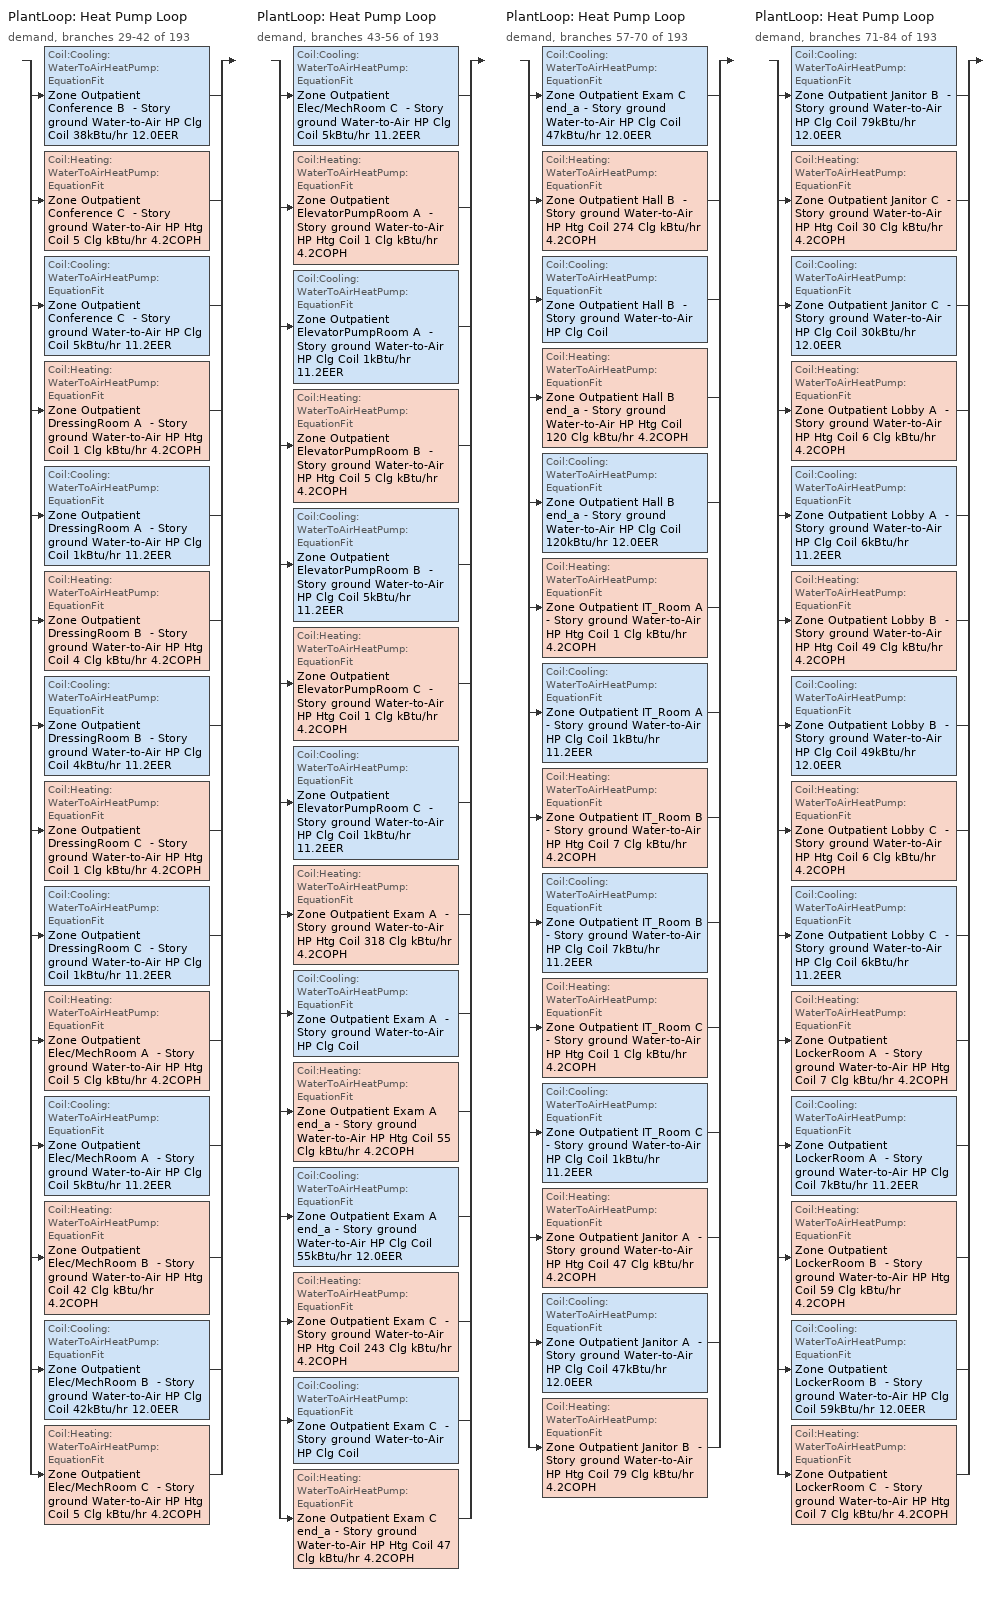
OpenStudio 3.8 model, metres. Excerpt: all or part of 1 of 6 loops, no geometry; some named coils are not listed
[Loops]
PlantLoop 'Heat Pump Loop'
 demand, branches 29-42 of 193: split
  | Coil:Cooling:WaterToAirHeatPump:EquationFit 'Zone Outpatient Conference B  - Story ground Water-to-Air HP Clg Coil 38kBtu/hr 12.0EER'
  | Coil:Heating:WaterToAirHeatPump:EquationFit 'Zone Outpatient Conference C  - Story ground Water-to-Air HP Htg Coil 5 Clg kBtu/hr 4.2COPH'
  | Coil:Cooling:WaterToAirHeatPump:EquationFit 'Zone Outpatient Conference C  - Story ground Water-to-Air HP Clg Coil 5kBtu/hr 11.2EER'
  | Coil:Heating:WaterToAirHeatPump:EquationFit 'Zone Outpatient DressingRoom A  - Story ground Water-to-Air HP Htg Coil 1 Clg kBtu/hr 4.2COPH'
  | Coil:Cooling:WaterToAirHeatPump:EquationFit 'Zone Outpatient DressingRoom A  - Story ground Water-to-Air HP Clg Coil 1kBtu/hr 11.2EER'
  | Coil:Heating:WaterToAirHeatPump:EquationFit 'Zone Outpatient DressingRoom B  - Story ground Water-to-Air HP Htg Coil 4 Clg kBtu/hr 4.2COPH'
  | Coil:Cooling:WaterToAirHeatPump:EquationFit 'Zone Outpatient DressingRoom B  - Story ground Water-to-Air HP Clg Coil 4kBtu/hr 11.2EER'
  | Coil:Heating:WaterToAirHeatPump:EquationFit 'Zone Outpatient DressingRoom C  - Story ground Water-to-Air HP Htg Coil 1 Clg kBtu/hr 4.2COPH'
  | Coil:Cooling:WaterToAirHeatPump:EquationFit 'Zone Outpatient DressingRoom C  - Story ground Water-to-Air HP Clg Coil 1kBtu/hr 11.2EER'
  | Coil:Heating:WaterToAirHeatPump:EquationFit 'Zone Outpatient Elec/MechRoom A  - Story ground Water-to-Air HP Htg Coil 5 Clg kBtu/hr 4.2COPH'
  | Coil:Cooling:WaterToAirHeatPump:EquationFit 'Zone Outpatient Elec/MechRoom A  - Story ground Water-to-Air HP Clg Coil 5kBtu/hr 11.2EER'
  | Coil:Heating:WaterToAirHeatPump:EquationFit 'Zone Outpatient Elec/MechRoom B  - Story ground Water-to-Air HP Htg Coil 42 Clg kBtu/hr 4.2COPH'
  | Coil:Cooling:WaterToAirHeatPump:EquationFit 'Zone Outpatient Elec/MechRoom B  - Story ground Water-to-Air HP Clg Coil 42kBtu/hr 12.0EER'
  | Coil:Heating:WaterToAirHeatPump:EquationFit 'Zone Outpatient Elec/MechRoom C  - Story ground Water-to-Air HP Htg Coil 5 Clg kBtu/hr 4.2COPH'
PlantLoop 'Heat Pump Loop'
 demand, branches 43-56 of 193: split
  | Coil:Cooling:WaterToAirHeatPump:EquationFit 'Zone Outpatient Elec/MechRoom C  - Story ground Water-to-Air HP Clg Coil 5kBtu/hr 11.2EER'
  | Coil:Heating:WaterToAirHeatPump:EquationFit 'Zone Outpatient ElevatorPumpRoom A  - Story ground Water-to-Air HP Htg Coil 1 Clg kBtu/hr 4.2COPH'
  | Coil:Cooling:WaterToAirHeatPump:EquationFit 'Zone Outpatient ElevatorPumpRoom A  - Story ground Water-to-Air HP Clg Coil 1kBtu/hr 11.2EER'
  | Coil:Heating:WaterToAirHeatPump:EquationFit 'Zone Outpatient ElevatorPumpRoom B  - Story ground Water-to-Air HP Htg Coil 5 Clg kBtu/hr 4.2COPH'
  | Coil:Cooling:WaterToAirHeatPump:EquationFit 'Zone Outpatient ElevatorPumpRoom B  - Story ground Water-to-Air HP Clg Coil 5kBtu/hr 11.2EER'
  | Coil:Heating:WaterToAirHeatPump:EquationFit 'Zone Outpatient ElevatorPumpRoom C  - Story ground Water-to-Air HP Htg Coil 1 Clg kBtu/hr 4.2COPH'
  | Coil:Cooling:WaterToAirHeatPump:EquationFit 'Zone Outpatient ElevatorPumpRoom C  - Story ground Water-to-Air HP Clg Coil 1kBtu/hr 11.2EER'
  | Coil:Heating:WaterToAirHeatPump:EquationFit 'Zone Outpatient Exam A  - Story ground Water-to-Air HP Htg Coil 318 Clg kBtu/hr 4.2COPH'
  | Coil:Cooling:WaterToAirHeatPump:EquationFit 'Zone Outpatient Exam A  - Story ground Water-to-Air HP Clg Coil'
  | Coil:Heating:WaterToAirHeatPump:EquationFit 'Zone Outpatient Exam A end_a - Story ground Water-to-Air HP Htg Coil 55 Clg kBtu/hr 4.2COPH'
  | Coil:Cooling:WaterToAirHeatPump:EquationFit 'Zone Outpatient Exam A end_a - Story ground Water-to-Air HP Clg Coil 55kBtu/hr 12.0EER'
  | Coil:Heating:WaterToAirHeatPump:EquationFit 'Zone Outpatient Exam C  - Story ground Water-to-Air HP Htg Coil 243 Clg kBtu/hr 4.2COPH'
  | Coil:Cooling:WaterToAirHeatPump:EquationFit 'Zone Outpatient Exam C  - Story ground Water-to-Air HP Clg Coil'
  | Coil:Heating:WaterToAirHeatPump:EquationFit 'Zone Outpatient Exam C end_a - Story ground Water-to-Air HP Htg Coil 47 Clg kBtu/hr 4.2COPH'
PlantLoop 'Heat Pump Loop'
 demand, branches 57-70 of 193: split
  | Coil:Cooling:WaterToAirHeatPump:EquationFit 'Zone Outpatient Exam C end_a - Story ground Water-to-Air HP Clg Coil 47kBtu/hr 12.0EER'
  | Coil:Heating:WaterToAirHeatPump:EquationFit 'Zone Outpatient Hall B  - Story ground Water-to-Air HP Htg Coil 274 Clg kBtu/hr 4.2COPH'
  | Coil:Cooling:WaterToAirHeatPump:EquationFit 'Zone Outpatient Hall B  - Story ground Water-to-Air HP Clg Coil'
  | Coil:Heating:WaterToAirHeatPump:EquationFit 'Zone Outpatient Hall B end_a - Story ground Water-to-Air HP Htg Coil 120 Clg kBtu/hr 4.2COPH'
  | Coil:Cooling:WaterToAirHeatPump:EquationFit 'Zone Outpatient Hall B end_a - Story ground Water-to-Air HP Clg Coil 120kBtu/hr 12.0EER'
  | Coil:Heating:WaterToAirHeatPump:EquationFit 'Zone Outpatient IT_Room A  - Story ground Water-to-Air HP Htg Coil 1 Clg kBtu/hr 4.2COPH'
  | Coil:Cooling:WaterToAirHeatPump:EquationFit 'Zone Outpatient IT_Room A  - Story ground Water-to-Air HP Clg Coil 1kBtu/hr 11.2EER'
  | Coil:Heating:WaterToAirHeatPump:EquationFit 'Zone Outpatient IT_Room B  - Story ground Water-to-Air HP Htg Coil 7 Clg kBtu/hr 4.2COPH'
  | Coil:Cooling:WaterToAirHeatPump:EquationFit 'Zone Outpatient IT_Room B  - Story ground Water-to-Air HP Clg Coil 7kBtu/hr 11.2EER'
  | Coil:Heating:WaterToAirHeatPump:EquationFit 'Zone Outpatient IT_Room C  - Story ground Water-to-Air HP Htg Coil 1 Clg kBtu/hr 4.2COPH'
  | Coil:Cooling:WaterToAirHeatPump:EquationFit 'Zone Outpatient IT_Room C  - Story ground Water-to-Air HP Clg Coil 1kBtu/hr 11.2EER'
  | Coil:Heating:WaterToAirHeatPump:EquationFit 'Zone Outpatient Janitor A  - Story ground Water-to-Air HP Htg Coil 47 Clg kBtu/hr 4.2COPH'
  | Coil:Cooling:WaterToAirHeatPump:EquationFit 'Zone Outpatient Janitor A  - Story ground Water-to-Air HP Clg Coil 47kBtu/hr 12.0EER'
  | Coil:Heating:WaterToAirHeatPump:EquationFit 'Zone Outpatient Janitor B  - Story ground Water-to-Air HP Htg Coil 79 Clg kBtu/hr 4.2COPH'
PlantLoop 'Heat Pump Loop'
 demand, branches 71-84 of 193: split
  | Coil:Cooling:WaterToAirHeatPump:EquationFit 'Zone Outpatient Janitor B  - Story ground Water-to-Air HP Clg Coil 79kBtu/hr 12.0EER'
  | Coil:Heating:WaterToAirHeatPump:EquationFit 'Zone Outpatient Janitor C  - Story ground Water-to-Air HP Htg Coil 30 Clg kBtu/hr 4.2COPH'
  | Coil:Cooling:WaterToAirHeatPump:EquationFit 'Zone Outpatient Janitor C  - Story ground Water-to-Air HP Clg Coil 30kBtu/hr 12.0EER'
  | Coil:Heating:WaterToAirHeatPump:EquationFit 'Zone Outpatient Lobby A  - Story ground Water-to-Air HP Htg Coil 6 Clg kBtu/hr 4.2COPH'
  | Coil:Cooling:WaterToAirHeatPump:EquationFit 'Zone Outpatient Lobby A  - Story ground Water-to-Air HP Clg Coil 6kBtu/hr 11.2EER'
  | Coil:Heating:WaterToAirHeatPump:EquationFit 'Zone Outpatient Lobby B  - Story ground Water-to-Air HP Htg Coil 49 Clg kBtu/hr 4.2COPH'
  | Coil:Cooling:WaterToAirHeatPump:EquationFit 'Zone Outpatient Lobby B  - Story ground Water-to-Air HP Clg Coil 49kBtu/hr 12.0EER'
  | Coil:Heating:WaterToAirHeatPump:EquationFit 'Zone Outpatient Lobby C  - Story ground Water-to-Air HP Htg Coil 6 Clg kBtu/hr 4.2COPH'
  | Coil:Cooling:WaterToAirHeatPump:EquationFit 'Zone Outpatient Lobby C  - Story ground Water-to-Air HP Clg Coil 6kBtu/hr 11.2EER'
  | Coil:Heating:WaterToAirHeatPump:EquationFit 'Zone Outpatient LockerRoom A  - Story ground Water-to-Air HP Htg Coil 7 Clg kBtu/hr 4.2COPH'
  | Coil:Cooling:WaterToAirHeatPump:EquationFit 'Zone Outpatient LockerRoom A  - Story ground Water-to-Air HP Clg Coil 7kBtu/hr 11.2EER'
  | Coil:Heating:WaterToAirHeatPump:EquationFit 'Zone Outpatient LockerRoom B  - Story ground Water-to-Air HP Htg Coil 59 Clg kBtu/hr 4.2COPH'
  | Coil:Cooling:WaterToAirHeatPump:EquationFit 'Zone Outpatient LockerRoom B  - Story ground Water-to-Air HP Clg Coil 59kBtu/hr 12.0EER'
  | Coil:Heating:WaterToAirHeatPump:EquationFit 'Zone Outpatient LockerRoom C  - Story ground Water-to-Air HP Htg Coil 7 Clg kBtu/hr 4.2COPH'
[Sizing:Zone] Zone Cooling Design Supply Air Temperature Input Method=SupplyAirTemperature; Zone Cooling Design Supply Air Temperature {C}=14; Zone Cooling Design Supply Air Temperature Difference {deltaC}=11.11; Zone Heating Design Supply Air Temperature Input Method=SupplyAirTemperature; Zone Heating Design Supply Air Temperature {C}=40; Zone Heating Design Supply Air Temperature Difference {deltaC}=11.11; Zone Cooling Design Supply Air Humidity Ratio {kg-H2O/kg-air}=0.0085; Zone Heating Design Supply Air Humidity Ratio {kg-H2O/kg-air}=0.008; Cooling Design Air Flow Method=DesignDay; Heating Design Air Flow Method=DesignDay; Account for Dedicated Outdoor Air System=No; Dedicated Outdoor Air System Control Strategy=NeutralSupplyAir; Dedicated Outdoor Air Low Setpoint Temperature for Design {C}=autosize; Dedicated Outdoor Air High Setpoint Temperature for Design {C}=autosize; Zone Load Sizing Method=Sensible Load Only No Latent Load; Zone Latent Cooling Design Supply Air Humidity Ratio Input Method=HumidityRatioDifference; Zone Cooling Design Supply Air Humidity Ratio Difference {kgWater/kgDryAir}=0.005; Zone Latent Heating Design Supply Air Humidity Ratio Input Method=HumidityRatioDifference; Zone Humidification Design Supply Air Humidity Ratio Difference {kgWater/kgDryAir}=0.005
Zone Outpatient Janitor A  - Story ground; Zone Outpatient Janitor B  - Story ground; Zone Outpatient Janitor C  - Story ground; Zone Outpatient ElevatorPumpRoom A  - Story ground; Zone Outpatient ElevatorPumpRoom B  - Story ground; Zone Outpatient ElevatorPumpRoom C  - Story ground; Zone Outpatient Elec/MechRoom A  - Story ground; Zone Outpatient Elec/MechRoom B  - Story ground; Zone Outpatient Elec/MechRoom C  - Story ground
[Zone equipment]
Zone Outpatient Janitor A  - Story ground: Zone Outpatient Janitor A  - Story ground WSHP
Zone Outpatient Janitor B  - Story ground: Zone Outpatient Janitor B  - Story ground WSHP
Zone Outpatient Janitor C  - Story ground: Zone Outpatient Janitor C  - Story ground WSHP
Zone Outpatient ElevatorPumpRoom A  - Story ground: Zone Outpatient ElevatorPumpRoom A  - Story ground WSHP
Zone Outpatient ElevatorPumpRoom B  - Story ground: Zone Outpatient ElevatorPumpRoom B  - Story ground WSHP
Zone Outpatient ElevatorPumpRoom C  - Story ground: Zone Outpatient ElevatorPumpRoom C  - Story ground WSHP
Zone Outpatient Elec/MechRoom A  - Story ground: Zone Outpatient Elec/MechRoom A  - Story ground WSHP
Zone Outpatient Elec/MechRoom B  - Story ground: Zone Outpatient Elec/MechRoom B  - Story ground WSHP
Zone Outpatient Elec/MechRoom C  - Story ground: Zone Outpatient Elec/MechRoom C  - Story ground WSHP
[Coil:Heating:Electric] Availability Schedule=Always On Discrete; Efficiency=1
Name | Nominal Capacity {W}
Zone Outpatient Conference C  - Story ground Supplemental Htg Coil | 807.672
Zone Outpatient DressingRoom A  - Story ground Supplemental Htg Coil; Zone Outpatient DressingRoom C  - Story ground Supplemental Htg Coil | 229.29
Zone Outpatient DressingRoom B  - Story ground Supplemental Htg Coil | 1797.69
Zone Outpatient Elec/MechRoom A  - Story ground Supplemental Htg Coil; Zone Outpatient Elec/MechRoom C  - Story ground Supplemental Htg Coil | 429.115
Zone Outpatient Elec/MechRoom B  - Story ground Supplemental Htg Coil | 3167.08
Zone Outpatient ElevatorPumpRoom A  - Story ground Supplemental Htg Coil; Zone Outpatient ElevatorPumpRoom C  - Story ground Supplemental Htg Coil | 225.546
Zone Outpatient ElevatorPumpRoom B  - Story ground Supplemental Htg Coil | 1759.82
Zone Outpatient Exam A  - Story ground Supplemental Htg Coil | 45468.3
Zone Outpatient Exam A end_a - Story ground Supplemental Htg Coil | 8978.48
Zone Outpatient Exam C  - Story ground Supplemental Htg Coil | 45552
Zone Outpatient Exam C end_a - Story ground Supplemental Htg Coil | 8986.52
Zone Outpatient Hall B  - Story ground Supplemental Htg Coil | 81491.2
Zone Outpatient Hall B end_a - Story ground Supplemental Htg Coil | 25021.9
Zone Outpatient IT_Room A  - Story ground Supplemental Htg Coil; Zone Outpatient IT_Room C  - Story ground Supplemental Htg Coil | 247.888
Zone Outpatient IT_Room B  - Story ground Supplemental Htg Coil | 1923.8
Zone Outpatient Janitor A  - Story ground Supplemental Htg Coil | 7561.26
Zone Outpatient Janitor B  - Story ground Supplemental Htg Coil | 26843.5
Zone Outpatient Janitor C  - Story ground Supplemental Htg Coil | 7581.03
Zone Outpatient Lobby A  - Story ground Supplemental Htg Coil; Zone Outpatient Lobby C  - Story ground Supplemental Htg Coil | 1045.04
Zone Outpatient Lobby B  - Story ground Supplemental Htg Coil | 7887.29
Zone Outpatient LockerRoom A  - Story ground Supplemental Htg Coil; Zone Outpatient LockerRoom C  - Story ground Supplemental Htg Coil | 972.748
Zone Outpatient LockerRoom B  - Story ground Supplemental Htg Coil | 7225.79
[Coil:Heating:WaterToAirHeatPump:EquationFit] Rated Heating Coefficient of Performance {W/W}=4.2; Rated Entering Water Temperature {C}=20; Rated Entering Air Dry-Bulb Temperature {C}=20; Ratio of Rated Heating Capacity to Rated Cooling Capacity=1; Heating Capacity Curve=Water to Air Heat Pump Heating Capacity Curve; Heating Power Consumption Curve=Water to Air Heat Pump Heating Power Consumption Curve; Part Load Fraction Correlation Curve=Water to Air Heat Pump Part Load Fraction Correlation Curve
Name | Rated Air Flow Rate {m3/s} | Rated Water Flow Rate {m3/s} | Rated Heating Capacity {W}
Zone Outpatient Conference C  - Story ground Water-to-Air HP Htg Coil 5 Clg kBtu/hr 4.2COPH | 0.0561898 | 2.76056e-05 | 1247.82
Zone Outpatient DressingRoom A  - Story ground Water-to-Air HP Htg Coil 1 Clg kBtu/hr 4.2COPH; Zone Outpatient DressingRoom C  - Story ground Water-to-Air HP Htg Coil 1 Clg kBtu/hr 4.2COPH | 0.00990394 | 3.6569e-06 | 165.298
Zone Outpatient DressingRoom B  - Story ground Water-to-Air HP Htg Coil 4 Clg kBtu/hr 4.2COPH | 0.0776486 | 2.8672e-05 | 1296.02
Zone Outpatient Elec/MechRoom A  - Story ground Water-to-Air HP Htg Coil 5 Clg kBtu/hr 4.2COPH; Zone Outpatient Elec/MechRoom C  - Story ground Water-to-Air HP Htg Coil 5 Clg kBtu/hr 4.2COPH | 0.111325 | 3.42955e-05 | 1550.22
Zone Outpatient Elec/MechRoom B  - Story ground Water-to-Air HP Htg Coil 42 Clg kBtu/hr 4.2COPH | 0.904356 | 0.000278604 | 12593.4
Zone Outpatient ElevatorPumpRoom A  - Story ground Water-to-Air HP Htg Coil 1 Clg kBtu/hr 4.2COPH; Zone Outpatient ElevatorPumpRoom C  - Story ground Water-to-Air HP Htg Coil 1 Clg kBtu/hr 4.2COPH | 0.00974406 | 3.59379e-06 | 162.445
Zone Outpatient ElevatorPumpRoom B  - Story ground Water-to-Air HP Htg Coil 5 Clg kBtu/hr 4.2COPH | 0.0760276 | 2.80405e-05 | 1267.48
Zone Outpatient Exam A  - Story ground Water-to-Air HP Htg Coil 318 Clg kBtu/hr 4.2COPH | 5.54159 | 0.00200698 | 90719
Zone Outpatient Exam A end_a - Story ground Water-to-Air HP Htg Coil 55 Clg kBtu/hr 4.2COPH | 1.03033 | 0.00035219 | 15919.6
Zone Outpatient Exam C  - Story ground Water-to-Air HP Htg Coil 243 Clg kBtu/hr 4.2COPH | 3.90913 | 0.00149978 | 67792.6
Zone Outpatient Exam C end_a - Story ground Water-to-Air HP Htg Coil 47 Clg kBtu/hr 4.2COPH | 0.857581 | 0.00029887 | 13509.4
Zone Outpatient Hall B  - Story ground Water-to-Air HP Htg Coil 274 Clg kBtu/hr 4.2COPH | 5.09159 | 0.00175507 | 79332.1
Zone Outpatient Hall B end_a - Story ground Water-to-Air HP Htg Coil 120 Clg kBtu/hr 4.2COPH | 2.51787 | 0.000794159 | 35897.4
Zone Outpatient IT_Room A  - Story ground Water-to-Air HP Htg Coil 1 Clg kBtu/hr 4.2COPH; Zone Outpatient IT_Room C  - Story ground Water-to-Air HP Htg Coil 1 Clg kBtu/hr 4.2COPH | 0.0126386 | 4.47612e-06 | 202.328
Zone Outpatient IT_Room B  - Story ground Water-to-Air HP Htg Coil 7 Clg kBtu/hr 4.2COPH | 0.10355 | 3.66399e-05 | 1656.19
Zone Outpatient Janitor A  - Story ground Water-to-Air HP Htg Coil 47 Clg kBtu/hr 4.2COPH | 1.00855 | 0.000309866 | 14006.5
Zone Outpatient Janitor B  - Story ground Water-to-Air HP Htg Coil 79 Clg kBtu/hr 4.2COPH | 1.43539 | 0.000452846 | 20469.4
Zone Outpatient Janitor C  - Story ground Water-to-Air HP Htg Coil 30 Clg kBtu/hr 4.2COPH | 0.618022 | 0.000189667 | 8573.29
Zone Outpatient Lobby A  - Story ground Water-to-Air HP Htg Coil 6 Clg kBtu/hr 4.2COPH; Zone Outpatient Lobby C  - Story ground Water-to-Air HP Htg Coil 6 Clg kBtu/hr 4.2COPH | 0.0823437 | 3.67453e-05 | 1660.95
Zone Outpatient Lobby B  - Story ground Water-to-Air HP Htg Coil 49 Clg kBtu/hr 4.2COPH | 0.653504 | 0.000293117 | 13249.4
Zone Outpatient LockerRoom A  - Story ground Water-to-Air HP Htg Coil 7 Clg kBtu/hr 4.2COPH; Zone Outpatient LockerRoom C  - Story ground Water-to-Air HP Htg Coil 7 Clg kBtu/hr 4.2COPH | 0.123122 | 4.6738e-05 | 2112.64
Zone Outpatient LockerRoom B  - Story ground Water-to-Air HP Htg Coil 59 Clg kBtu/hr 4.2COPH | 0.971976 | 0.000370737 | 16758
[Coil:Cooling:WaterToAirHeatPump:EquationFit] Rated Entering Water Temperature {C}=30; Rated Entering Air Dry-Bulb Temperature {C}=27; Rated Entering Air Wet-Bulb Temperature {C}=19; Total Cooling Capacity Curve=Water to Air Heat Pump Total Cooling Capacity Curve; Sensible Cooling Capacity Curve=Water to Air Heat Pump Sensible Cooling Capacity Curve; Cooling Power Consumption Curve=Water to Air Heat Pump Cooling Power Consumption Curve; Part Load Fraction Correlation Curve=Water to Air Heat Pump Part Load Fraction Correlation Curve; Maximum Cycling Rate {cycles/hr}=2.5; Latent Capacity Time Constant {s}=60; Fan Delay Time {s}=60
Name | Rated Air Flow Rate {m3/s} | Rated Water Flow Rate {m3/s} | Rated Total Cooling Capacity {W} | Rated Sensible Cooling Capacity {W} | Rated Cooling Coefficient of Performance {W/W}
Zone Outpatient Conference B  - Story ground Water-to-Air HP Clg Coil 38kBtu/hr 12.0EER | 0.450675 | 0.00022203 | 10598.3 | 6889.06 | 4.13279
Zone Outpatient Conference C  - Story ground Water-to-Air HP Clg Coil 5kBtu/hr 11.2EER | 0.0561898 | 2.76056e-05 | 1317.72 | 857.036 | 3.86636
Zone Outpatient DressingRoom A  - Story ground Water-to-Air HP Clg Coil 1kBtu/hr 11.2EER; Zone Outpatient DressingRoom C  - Story ground Water-to-Air HP Clg Coil 1kBtu/hr 11.2EER | 0.00990394 | 3.6569e-06 | 174.557 | 128.204 | 3.86636
Zone Outpatient DressingRoom B  - Story ground Water-to-Air HP Clg Coil 4kBtu/hr 11.2EER | 0.0776486 | 2.8672e-05 | 1368.62 | 1006.23 | 3.86636
Zone Outpatient Elec/MechRoom A  - Story ground Water-to-Air HP Clg Coil 5kBtu/hr 11.2EER; Zone Outpatient Elec/MechRoom C  - Story ground Water-to-Air HP Clg Coil 5kBtu/hr 11.2EER | 0.111325 | 3.42955e-05 | 1637.05 | 1318.49 | 3.86636
Zone Outpatient Elec/MechRoom B  - Story ground Water-to-Air HP Clg Coil 42kBtu/hr 12.0EER | 0.904356 | 0.000278604 | 13298.8 | 10710.9 | 4.13279
Zone Outpatient ElevatorPumpRoom A  - Story ground Water-to-Air HP Clg Coil 1kBtu/hr 11.2EER; Zone Outpatient ElevatorPumpRoom C  - Story ground Water-to-Air HP Clg Coil 1kBtu/hr 11.2EER | 0.00974406 | 3.59379e-06 | 171.544 | 136.628 | 3.86636
Zone Outpatient ElevatorPumpRoom B  - Story ground Water-to-Air HP Clg Coil 5kBtu/hr 11.2EER | 0.0760276 | 2.80405e-05 | 1338.47 | 1066.44 | 3.86636
Zone Outpatient Exam A  - Story ground Water-to-Air HP Clg Coil | 5.54159 | 0.00200698 | 95800.4 | 70187.7 | 3.4
Zone Outpatient Exam A end_a - Story ground Water-to-Air HP Clg Coil 55kBtu/hr 12.0EER | 1.03033 | 0.00035219 | 16811.3 | 12715.7 | 4.13279
Zone Outpatient Exam C  - Story ground Water-to-Air HP Clg Coil | 3.90913 | 0.00149978 | 71589.9 | 50932.6 | 3.4
Zone Outpatient Exam C end_a - Story ground Water-to-Air HP Clg Coil 47kBtu/hr 12.0EER | 0.857581 | 0.00029887 | 14266.2 | 10673.6 | 4.13279
Zone Outpatient Hall B  - Story ground Water-to-Air HP Clg Coil | 5.09159 | 0.00175507 | 83775.8 | 63071.9 | 3.4
Zone Outpatient Hall B end_a - Story ground Water-to-Air HP Clg Coil 120kBtu/hr 12.0EER | 2.51787 | 0.000794159 | 37908.1 | 30084.1 | 4.13279
Zone Outpatient IT_Room A  - Story ground Water-to-Air HP Clg Coil 1kBtu/hr 11.2EER; Zone Outpatient IT_Room C  - Story ground Water-to-Air HP Clg Coil 1kBtu/hr 11.2EER | 0.0126386 | 4.47612e-06 | 213.661 | 158.453 | 3.86636
Zone Outpatient IT_Room B  - Story ground Water-to-Air HP Clg Coil 7kBtu/hr 11.2EER | 0.10355 | 3.66399e-05 | 1748.96 | 1297.68 | 3.86636
Zone Outpatient Janitor A  - Story ground Water-to-Air HP Clg Coil 47kBtu/hr 12.0EER | 1.00855 | 0.000309866 | 14791 | 11933.1 | 4.13279
Zone Outpatient Janitor B  - Story ground Water-to-Air HP Clg Coil 79kBtu/hr 12.0EER | 1.43539 | 0.000452846 | 21616 | 17152.2 | 4.13279
Zone Outpatient Janitor C  - Story ground Water-to-Air HP Clg Coil 30kBtu/hr 12.0EER | 0.618022 | 0.000189667 | 9053.51 | 7309.41 | 4.13279
Zone Outpatient Lobby A  - Story ground Water-to-Air HP Clg Coil 6kBtu/hr 11.2EER; Zone Outpatient Lobby C  - Story ground Water-to-Air HP Clg Coil 6kBtu/hr 11.2EER | 0.0823437 | 3.67453e-05 | 1753.99 | 1171.72 | 3.86636
Zone Outpatient Lobby B  - Story ground Water-to-Air HP Clg Coil 49kBtu/hr 12.0EER | 0.653504 | 0.000293117 | 13991.6 | 9330.74 | 4.13279
Zone Outpatient LockerRoom A  - Story ground Water-to-Air HP Clg Coil 7kBtu/hr 11.2EER | 0.123122 | 4.6738e-05 | 2230.97 | 1595.58 | 3.86636
Zone Outpatient LockerRoom B  - Story ground Water-to-Air HP Clg Coil 59kBtu/hr 12.0EER | 0.971976 | 0.000370737 | 17696.6 | 12626.7 | 4.13279
[Fan:OnOff] Availability Schedule=Always On Discrete; Fan Total Efficiency=0.1595; Pressure Rise {Pa}=331.288; Motor Efficiency=0.29; Motor In Airstream Fraction=1
Name | Maximum Flow Rate {m3/s} | Fan Power Ratio Function of Speed Ratio Curve | Fan Efficiency Ratio Function of Speed Ratio Curve
Zone Outpatient Conference C  - Story ground WSHP Fan | 0.0561898 | Fan On Off Power Curve 14 | Fan On Off Efficiency Curve 14
Zone Outpatient DressingRoom A  - Story ground WSHP Fan | 0.00990394 | Fan On Off Power Curve 15 | Fan On Off Efficiency Curve 15
Zone Outpatient DressingRoom B  - Story ground WSHP Fan | 0.0776486 | Fan On Off Power Curve 16 | Fan On Off Efficiency Curve 16
Zone Outpatient DressingRoom C  - Story ground WSHP Fan | 0.00990394 | Fan On Off Power Curve 17 | Fan On Off Efficiency Curve 17
Zone Outpatient Elec/MechRoom A  - Story ground WSHP Fan | 0.111325 | Fan On Off Power Curve 18 | Fan On Off Efficiency Curve 18
Zone Outpatient Elec/MechRoom B  - Story ground WSHP Fan | 0.904356 | Fan On Off Power Curve 19 | Fan On Off Efficiency Curve 19
Zone Outpatient Elec/MechRoom C  - Story ground WSHP Fan | 0.111325 | Fan On Off Power Curve 20 | Fan On Off Efficiency Curve 20
Zone Outpatient ElevatorPumpRoom A  - Story ground WSHP Fan | 0.00974406 | Fan On Off Power Curve 21 | Fan On Off Efficiency Curve 21
Zone Outpatient ElevatorPumpRoom B  - Story ground WSHP Fan | 0.0760276 | Fan On Off Power Curve 22 | Fan On Off Efficiency Curve 22
Zone Outpatient ElevatorPumpRoom C  - Story ground WSHP Fan | 0.00974406 | Fan On Off Power Curve 23 | Fan On Off Efficiency Curve 23
Zone Outpatient Exam A  - Story ground WSHP Fan | 5.54159 | Fan On Off Power Curve 24 | Fan On Off Efficiency Curve 24
Zone Outpatient Exam A end_a - Story ground WSHP Fan | 1.03033 | Fan On Off Power Curve 25 | Fan On Off Efficiency Curve 25
Zone Outpatient Exam C  - Story ground WSHP Fan | 3.90913 | Fan On Off Power Curve 26 | Fan On Off Efficiency Curve 26
Zone Outpatient Exam C end_a - Story ground WSHP Fan | 0.857581 | Fan On Off Power Curve 27 | Fan On Off Efficiency Curve 27
Zone Outpatient Hall B  - Story ground WSHP Fan | 5.09159 | Fan On Off Power Curve 28 | Fan On Off Efficiency Curve 28
Zone Outpatient Hall B end_a - Story ground WSHP Fan | 2.51787 | Fan On Off Power Curve 29 | Fan On Off Efficiency Curve 29
Zone Outpatient IT_Room A  - Story ground WSHP Fan | 0.0126386 | Fan On Off Power Curve 30 | Fan On Off Efficiency Curve 30
Zone Outpatient IT_Room B  - Story ground WSHP Fan | 0.10355 | Fan On Off Power Curve 31 | Fan On Off Efficiency Curve 31
Zone Outpatient IT_Room C  - Story ground WSHP Fan | 0.0126386 | Fan On Off Power Curve 32 | Fan On Off Efficiency Curve 32
Zone Outpatient Janitor A  - Story ground WSHP Fan | 1.00855 | Fan On Off Power Curve 33 | Fan On Off Efficiency Curve 33
Zone Outpatient Janitor B  - Story ground WSHP Fan | 1.43539 | Fan On Off Power Curve 34 | Fan On Off Efficiency Curve 34
Zone Outpatient Janitor C  - Story ground WSHP Fan | 0.618022 | Fan On Off Power Curve 35 | Fan On Off Efficiency Curve 35
Zone Outpatient Lobby A  - Story ground WSHP Fan | 0.0823437 | Fan On Off Power Curve 36 | Fan On Off Efficiency Curve 36
Zone Outpatient Lobby B  - Story ground WSHP Fan | 0.653504 | Fan On Off Power Curve 37 | Fan On Off Efficiency Curve 37
Zone Outpatient Lobby C  - Story ground WSHP Fan | 0.0823437 | Fan On Off Power Curve 38 | Fan On Off Efficiency Curve 38
Zone Outpatient LockerRoom A  - Story ground WSHP Fan | 0.123122 | Fan On Off Power Curve 39 | Fan On Off Efficiency Curve 39
Zone Outpatient LockerRoom B  - Story ground WSHP Fan | 0.971976 | Fan On Off Power Curve 40 | Fan On Off Efficiency Curve 40
Zone Outpatient LockerRoom C  - Story ground WSHP Fan | 0.123122 | Fan On Off Power Curve 41 | Fan On Off Efficiency Curve 41
[ZoneHVAC:WaterToAirHeatPump] Availability Schedule=Always On Discrete; No Load Supply Air Flow Rate Control Set To Low Speed=Yes; Outdoor Air Flow Rate During Cooling Operation {m3/s}=0; Outdoor Air Flow Rate During Heating Operation {m3/s}=0; Outdoor Air Flow Rate When No Cooling or Heating is Needed {m3/s}=0; Maximum Supply Air Temperature from Supplemental Heater {C}=40
Name | Supply Air Flow Rate During Cooling Operation {m3/s} | Supply Air Flow Rate During Heating Operation {m3/s} | Supply Air Flow Rate When No Cooling or Heating is Needed {m3/s} | Supply Air Fan | Heating Coil | Cooling Coil | Supplemental Heating Coil
Zone Outpatient Conference C  - Story ground WSHP | 0.0561898 | 0.0561898 | 0.0561898 | Zone Outpatient Conference C  - Story ground WSHP Fan | Zone Outpatient Conference C  - Story ground Water-to-Air HP Htg Coil 5 Clg kBtu/hr 4.2COPH | Zone Outpatient Conference C  - Story ground Water-to-Air HP Clg Coil 5kBtu/hr 11.2EER | Zone Outpatient Conference C  - Story ground Supplemental Htg Coil
Zone Outpatient DressingRoom A  - Story ground WSHP | 0.00990394 | 0.00990394 | 0.00990394 | Zone Outpatient DressingRoom A  - Story ground WSHP Fan | Zone Outpatient DressingRoom A  - Story ground Water-to-Air HP Htg Coil 1 Clg kBtu/hr 4.2COPH | Zone Outpatient DressingRoom A  - Story ground Water-to-Air HP Clg Coil 1kBtu/hr 11.2EER | Zone Outpatient DressingRoom A  - Story ground Supplemental Htg Coil
Zone Outpatient DressingRoom B  - Story ground WSHP | 0.0776486 | 0.0776486 | 0.0776486 | Zone Outpatient DressingRoom B  - Story ground WSHP Fan | Zone Outpatient DressingRoom B  - Story ground Water-to-Air HP Htg Coil 4 Clg kBtu/hr 4.2COPH | Zone Outpatient DressingRoom B  - Story ground Water-to-Air HP Clg Coil 4kBtu/hr 11.2EER | Zone Outpatient DressingRoom B  - Story ground Supplemental Htg Coil
Zone Outpatient DressingRoom C  - Story ground WSHP | 0.00990394 | 0.00990394 | 0.00990394 | Zone Outpatient DressingRoom C  - Story ground WSHP Fan | Zone Outpatient DressingRoom C  - Story ground Water-to-Air HP Htg Coil 1 Clg kBtu/hr 4.2COPH | Zone Outpatient DressingRoom C  - Story ground Water-to-Air HP Clg Coil 1kBtu/hr 11.2EER | Zone Outpatient DressingRoom C  - Story ground Supplemental Htg Coil
Zone Outpatient Elec/MechRoom A  - Story ground WSHP | 0.111325 | 0.111325 | 0.111325 | Zone Outpatient Elec/MechRoom A  - Story ground WSHP Fan | Zone Outpatient Elec/MechRoom A  - Story ground Water-to-Air HP Htg Coil 5 Clg kBtu/hr 4.2COPH | Zone Outpatient Elec/MechRoom A  - Story ground Water-to-Air HP Clg Coil 5kBtu/hr 11.2EER | Zone Outpatient Elec/MechRoom A  - Story ground Supplemental Htg Coil
Zone Outpatient Elec/MechRoom B  - Story ground WSHP | 0.904356 | 0.904356 | 0.904356 | Zone Outpatient Elec/MechRoom B  - Story ground WSHP Fan | Zone Outpatient Elec/MechRoom B  - Story ground Water-to-Air HP Htg Coil 42 Clg kBtu/hr 4.2COPH | Zone Outpatient Elec/MechRoom B  - Story ground Water-to-Air HP Clg Coil 42kBtu/hr 12.0EER | Zone Outpatient Elec/MechRoom B  - Story ground Supplemental Htg Coil
Zone Outpatient Elec/MechRoom C  - Story ground WSHP | 0.111325 | 0.111325 | 0.111325 | Zone Outpatient Elec/MechRoom C  - Story ground WSHP Fan | Zone Outpatient Elec/MechRoom C  - Story ground Water-to-Air HP Htg Coil 5 Clg kBtu/hr 4.2COPH | Zone Outpatient Elec/MechRoom C  - Story ground Water-to-Air HP Clg Coil 5kBtu/hr 11.2EER | Zone Outpatient Elec/MechRoom C  - Story ground Supplemental Htg Coil
Zone Outpatient ElevatorPumpRoom A  - Story ground WSHP | 0.00974406 | 0.00974406 | 0.00974406 | Zone Outpatient ElevatorPumpRoom A  - Story ground WSHP Fan | Zone Outpatient ElevatorPumpRoom A  - Story ground Water-to-Air HP Htg Coil 1 Clg kBtu/hr 4.2COPH | Zone Outpatient ElevatorPumpRoom A  - Story ground Water-to-Air HP Clg Coil 1kBtu/hr 11.2EER | Zone Outpatient ElevatorPumpRoom A  - Story ground Supplemental Htg Coil
Zone Outpatient ElevatorPumpRoom B  - Story ground WSHP | 0.0760276 | 0.0760276 | 0.0760276 | Zone Outpatient ElevatorPumpRoom B  - Story ground WSHP Fan | Zone Outpatient ElevatorPumpRoom B  - Story ground Water-to-Air HP Htg Coil 5 Clg kBtu/hr 4.2COPH | Zone Outpatient ElevatorPumpRoom B  - Story ground Water-to-Air HP Clg Coil 5kBtu/hr 11.2EER | Zone Outpatient ElevatorPumpRoom B  - Story ground Supplemental Htg Coil
Zone Outpatient ElevatorPumpRoom C  - Story ground WSHP | 0.00974406 | 0.00974406 | 0.00974406 | Zone Outpatient ElevatorPumpRoom C  - Story ground WSHP Fan | Zone Outpatient ElevatorPumpRoom C  - Story ground Water-to-Air HP Htg Coil 1 Clg kBtu/hr 4.2COPH | Zone Outpatient ElevatorPumpRoom C  - Story ground Water-to-Air HP Clg Coil 1kBtu/hr 11.2EER | Zone Outpatient ElevatorPumpRoom C  - Story ground Supplemental Htg Coil
Zone Outpatient Exam A  - Story ground WSHP | 5.54159 | 5.54159 | 5.54159 | Zone Outpatient Exam A  - Story ground WSHP Fan | Zone Outpatient Exam A  - Story ground Water-to-Air HP Htg Coil 318 Clg kBtu/hr 4.2COPH | Zone Outpatient Exam A  - Story ground Water-to-Air HP Clg Coil | Zone Outpatient Exam A  - Story ground Supplemental Htg Coil
Zone Outpatient Exam A end_a - Story ground WSHP | 1.03033 | 1.03033 | 1.03033 | Zone Outpatient Exam A end_a - Story ground WSHP Fan | Zone Outpatient Exam A end_a - Story ground Water-to-Air HP Htg Coil 55 Clg kBtu/hr 4.2COPH | Zone Outpatient Exam A end_a - Story ground Water-to-Air HP Clg Coil 55kBtu/hr 12.0EER | Zone Outpatient Exam A end_a - Story ground Supplemental Htg Coil
Zone Outpatient Exam C  - Story ground WSHP | 3.90913 | 3.90913 | 3.90913 | Zone Outpatient Exam C  - Story ground WSHP Fan | Zone Outpatient Exam C  - Story ground Water-to-Air HP Htg Coil 243 Clg kBtu/hr 4.2COPH | Zone Outpatient Exam C  - Story ground Water-to-Air HP Clg Coil | Zone Outpatient Exam C  - Story ground Supplemental Htg Coil
Zone Outpatient Exam C end_a - Story ground WSHP | 0.857581 | 0.857581 | 0.857581 | Zone Outpatient Exam C end_a - Story ground WSHP Fan | Zone Outpatient Exam C end_a - Story ground Water-to-Air HP Htg Coil 47 Clg kBtu/hr 4.2COPH | Zone Outpatient Exam C end_a - Story ground Water-to-Air HP Clg Coil 47kBtu/hr 12.0EER | Zone Outpatient Exam C end_a - Story ground Supplemental Htg Coil
Zone Outpatient Hall B  - Story ground WSHP | 5.09159 | 5.09159 | 5.09159 | Zone Outpatient Hall B  - Story ground WSHP Fan | Zone Outpatient Hall B  - Story ground Water-to-Air HP Htg Coil 274 Clg kBtu/hr 4.2COPH | Zone Outpatient Hall B  - Story ground Water-to-Air HP Clg Coil | Zone Outpatient Hall B  - Story ground Supplemental Htg Coil
Zone Outpatient Hall B end_a - Story ground WSHP | 2.51787 | 2.51787 | 2.51787 | Zone Outpatient Hall B end_a - Story ground WSHP Fan | Zone Outpatient Hall B end_a - Story ground Water-to-Air HP Htg Coil 120 Clg kBtu/hr 4.2COPH | Zone Outpatient Hall B end_a - Story ground Water-to-Air HP Clg Coil 120kBtu/hr 12.0EER | Zone Outpatient Hall B end_a - Story ground Supplemental Htg Coil
Zone Outpatient IT_Room A  - Story ground WSHP | 0.0126386 | 0.0126386 | 0.0126386 | Zone Outpatient IT_Room A  - Story ground WSHP Fan | Zone Outpatient IT_Room A  - Story ground Water-to-Air HP Htg Coil 1 Clg kBtu/hr 4.2COPH | Zone Outpatient IT_Room A  - Story ground Water-to-Air HP Clg Coil 1kBtu/hr 11.2EER | Zone Outpatient IT_Room A  - Story ground Supplemental Htg Coil
Zone Outpatient IT_Room B  - Story ground WSHP | 0.10355 | 0.10355 | 0.10355 | Zone Outpatient IT_Room B  - Story ground WSHP Fan | Zone Outpatient IT_Room B  - Story ground Water-to-Air HP Htg Coil 7 Clg kBtu/hr 4.2COPH | Zone Outpatient IT_Room B  - Story ground Water-to-Air HP Clg Coil 7kBtu/hr 11.2EER | Zone Outpatient IT_Room B  - Story ground Supplemental Htg Coil
Zone Outpatient IT_Room C  - Story ground WSHP | 0.0126386 | 0.0126386 | 0.0126386 | Zone Outpatient IT_Room C  - Story ground WSHP Fan | Zone Outpatient IT_Room C  - Story ground Water-to-Air HP Htg Coil 1 Clg kBtu/hr 4.2COPH | Zone Outpatient IT_Room C  - Story ground Water-to-Air HP Clg Coil 1kBtu/hr 11.2EER | Zone Outpatient IT_Room C  - Story ground Supplemental Htg Coil
Zone Outpatient Janitor A  - Story ground WSHP | 1.00855 | 1.00855 | 1.00855 | Zone Outpatient Janitor A  - Story ground WSHP Fan | Zone Outpatient Janitor A  - Story ground Water-to-Air HP Htg Coil 47 Clg kBtu/hr 4.2COPH | Zone Outpatient Janitor A  - Story ground Water-to-Air HP Clg Coil 47kBtu/hr 12.0EER | Zone Outpatient Janitor A  - Story ground Supplemental Htg Coil
Zone Outpatient Janitor B  - Story ground WSHP | 1.43539 | 1.43539 | 1.43539 | Zone Outpatient Janitor B  - Story ground WSHP Fan | Zone Outpatient Janitor B  - Story ground Water-to-Air HP Htg Coil 79 Clg kBtu/hr 4.2COPH | Zone Outpatient Janitor B  - Story ground Water-to-Air HP Clg Coil 79kBtu/hr 12.0EER | Zone Outpatient Janitor B  - Story ground Supplemental Htg Coil
Zone Outpatient Janitor C  - Story ground WSHP | 0.618022 | 0.618022 | 0.618022 | Zone Outpatient Janitor C  - Story ground WSHP Fan | Zone Outpatient Janitor C  - Story ground Water-to-Air HP Htg Coil 30 Clg kBtu/hr 4.2COPH | Zone Outpatient Janitor C  - Story ground Water-to-Air HP Clg Coil 30kBtu/hr 12.0EER | Zone Outpatient Janitor C  - Story ground Supplemental Htg Coil
Zone Outpatient Lobby A  - Story ground WSHP | 0.0823437 | 0.0823437 | 0.0823437 | Zone Outpatient Lobby A  - Story ground WSHP Fan | Zone Outpatient Lobby A  - Story ground Water-to-Air HP Htg Coil 6 Clg kBtu/hr 4.2COPH | Zone Outpatient Lobby A  - Story ground Water-to-Air HP Clg Coil 6kBtu/hr 11.2EER | Zone Outpatient Lobby A  - Story ground Supplemental Htg Coil
Zone Outpatient Lobby B  - Story ground WSHP | 0.653504 | 0.653504 | 0.653504 | Zone Outpatient Lobby B  - Story ground WSHP Fan | Zone Outpatient Lobby B  - Story ground Water-to-Air HP Htg Coil 49 Clg kBtu/hr 4.2COPH | Zone Outpatient Lobby B  - Story ground Water-to-Air HP Clg Coil 49kBtu/hr 12.0EER | Zone Outpatient Lobby B  - Story ground Supplemental Htg Coil
Zone Outpatient Lobby C  - Story ground WSHP | 0.0823437 | 0.0823437 | 0.0823437 | Zone Outpatient Lobby C  - Story ground WSHP Fan | Zone Outpatient Lobby C  - Story ground Water-to-Air HP Htg Coil 6 Clg kBtu/hr 4.2COPH | Zone Outpatient Lobby C  - Story ground Water-to-Air HP Clg Coil 6kBtu/hr 11.2EER | Zone Outpatient Lobby C  - Story ground Supplemental Htg Coil
Zone Outpatient LockerRoom A  - Story ground WSHP | 0.123122 | 0.123122 | 0.123122 | Zone Outpatient LockerRoom A  - Story ground WSHP Fan | Zone Outpatient LockerRoom A  - Story ground Water-to-Air HP Htg Coil 7 Clg kBtu/hr 4.2COPH | Zone Outpatient LockerRoom A  - Story ground Water-to-Air HP Clg Coil 7kBtu/hr 11.2EER | Zone Outpatient LockerRoom A  - Story ground Supplemental Htg Coil
Zone Outpatient LockerRoom B  - Story ground WSHP | 0.971976 | 0.971976 | 0.971976 | Zone Outpatient LockerRoom B  - Story ground WSHP Fan | Zone Outpatient LockerRoom B  - Story ground Water-to-Air HP Htg Coil 59 Clg kBtu/hr 4.2COPH | Zone Outpatient LockerRoom B  - Story ground Water-to-Air HP Clg Coil 59kBtu/hr 12.0EER | Zone Outpatient LockerRoom B  - Story ground Supplemental Htg Coil
Zone Outpatient LockerRoom C  - Story ground WSHP | 0.123122 | 0.123122 | 0.123122 | Zone Outpatient LockerRoom C  - Story ground WSHP Fan | Zone Outpatient LockerRoom C  - Story ground Water-to-Air HP Htg Coil 7 Clg kBtu/hr 4.2COPH | Zone Outpatient LockerRoom C  - Story ground Water-to-Air HP Clg Coil 7kBtu/hr 11.2EER | Zone Outpatient LockerRoom C  - Story ground Supplemental Htg Coil
[Schedule:Constant]
Always On Discrete: Value=1
[Curve:Cubic] Coefficient1 Constant=1; Coefficient2 x=0; Coefficient3 x**2=0; Coefficient4 x**3=0; Minimum Value of x=0; Maximum Value of x=1
Fan On Off Efficiency Curve 14; Fan On Off Efficiency Curve 15; Fan On Off Efficiency Curve 16; Fan On Off Efficiency Curve 17; Fan On Off Efficiency Curve 18; Fan On Off Efficiency Curve 19; Fan On Off Efficiency Curve 20; Fan On Off Efficiency Curve 21; Fan On Off Efficiency Curve 22; Fan On Off Efficiency Curve 23; Fan On Off Efficiency Curve 24; Fan On Off Efficiency Curve 25; Fan On Off Efficiency Curve 26; Fan On Off Efficiency Curve 27; Fan On Off Efficiency Curve 28; Fan On Off Efficiency Curve 29; Fan On Off Efficiency Curve 30; Fan On Off Efficiency Curve 31; Fan On Off Efficiency Curve 32; Fan On Off Efficiency Curve 33; Fan On Off Efficiency Curve 34; Fan On Off Efficiency Curve 35; Fan On Off Efficiency Curve 36; Fan On Off Efficiency Curve 37; Fan On Off Efficiency Curve 38; Fan On Off Efficiency Curve 39; Fan On Off Efficiency Curve 40; Fan On Off Efficiency Curve 41
[Curve:QuadLinear] Minimum Value of w {BasedOnField A2}=-100; Maximum Value of w {BasedOnField A2}=100; Minimum Value of x {BasedOnField A3}=-100; Maximum Value of x {BasedOnField A3}=100; Minimum Value of y {BasedOnField A4}=0; Maximum Value of y {BasedOnField A4}=100; Minimum Value of z {BasedOnField A5}=0; Maximum Value of z {BasedOnField A5}=100
Name | Coefficient1 Constant | Coefficient2 w | Coefficient3 x | Coefficient4 y | Coefficient5 z
Water to Air Heat Pump Heating Capacity Curve | 0.237847 | -3.35824 | 3.8064 | 0.1792 | 0.128607
Water to Air Heat Pump Heating Power Consumption Curve | -3.79176 | 3.38799 | 1.50226 | -0.177654 | -0.10308
Water to Air Heat Pump Total Cooling Capacity Curve | -4.30267 | 7.18537 | -2.23947 | 0.139996 | 0.10266
Water to Air Heat Pump Cooling Power Consumption Curve | -5.67776 | 0.438988 | 5.84528 | 0.141606 | -0.168728
[Curve:Linear]
Water to Air Heat Pump Part Load Fraction Correlation Curve: Coefficient1 Constant=0.833746; Coefficient2 x=0.166254; Minimum Value of x=0; Maximum Value of x=1; Minimum Curve Output=0; Maximum Curve Output=1
[Curve:QuintLinear]
Water to Air Heat Pump Sensible Cooling Capacity Curve: Coefficient1 Constant=6.00194; Coefficient2 v=22.6301; Coefficient3 w=-26.7961; Coefficient4 x=-1.72375; Coefficient5 y=0.490645; Coefficient6 z=0.0693119; Minimum Value of v {BasedOnField A2}=-100; Maximum Value of v {BasedOnField A2}=100; Minimum Value of w {BasedOnField A2}=-100; Maximum Value of w {BasedOnField A2}=100; Minimum Value of x {BasedOnField A3}=-100; Maximum Value of x {BasedOnField A3}=100; Minimum Value of y {BasedOnField A4}=0; Maximum Value of y {BasedOnField A4}=100; Minimum Value of z {BasedOnField A5}=0; Maximum Value of z {BasedOnField A5}=100
[Curve:Exponent] Coefficient1 Constant=1; Coefficient2 Constant=0; Coefficient3 Constant=0; Minimum Value of x=0; Maximum Value of x=1
Fan On Off Power Curve 14; Fan On Off Power Curve 15; Fan On Off Power Curve 16; Fan On Off Power Curve 17; Fan On Off Power Curve 18; Fan On Off Power Curve 19; Fan On Off Power Curve 20; Fan On Off Power Curve 21; Fan On Off Power Curve 22; Fan On Off Power Curve 23; Fan On Off Power Curve 24; Fan On Off Power Curve 25; Fan On Off Power Curve 26; Fan On Off Power Curve 27; Fan On Off Power Curve 28; Fan On Off Power Curve 29; Fan On Off Power Curve 30; Fan On Off Power Curve 31; Fan On Off Power Curve 32; Fan On Off Power Curve 33; Fan On Off Power Curve 34; Fan On Off Power Curve 35; Fan On Off Power Curve 36; Fan On Off Power Curve 37; Fan On Off Power Curve 38; Fan On Off Power Curve 39; Fan On Off Power Curve 40; Fan On Off Power Curve 41
